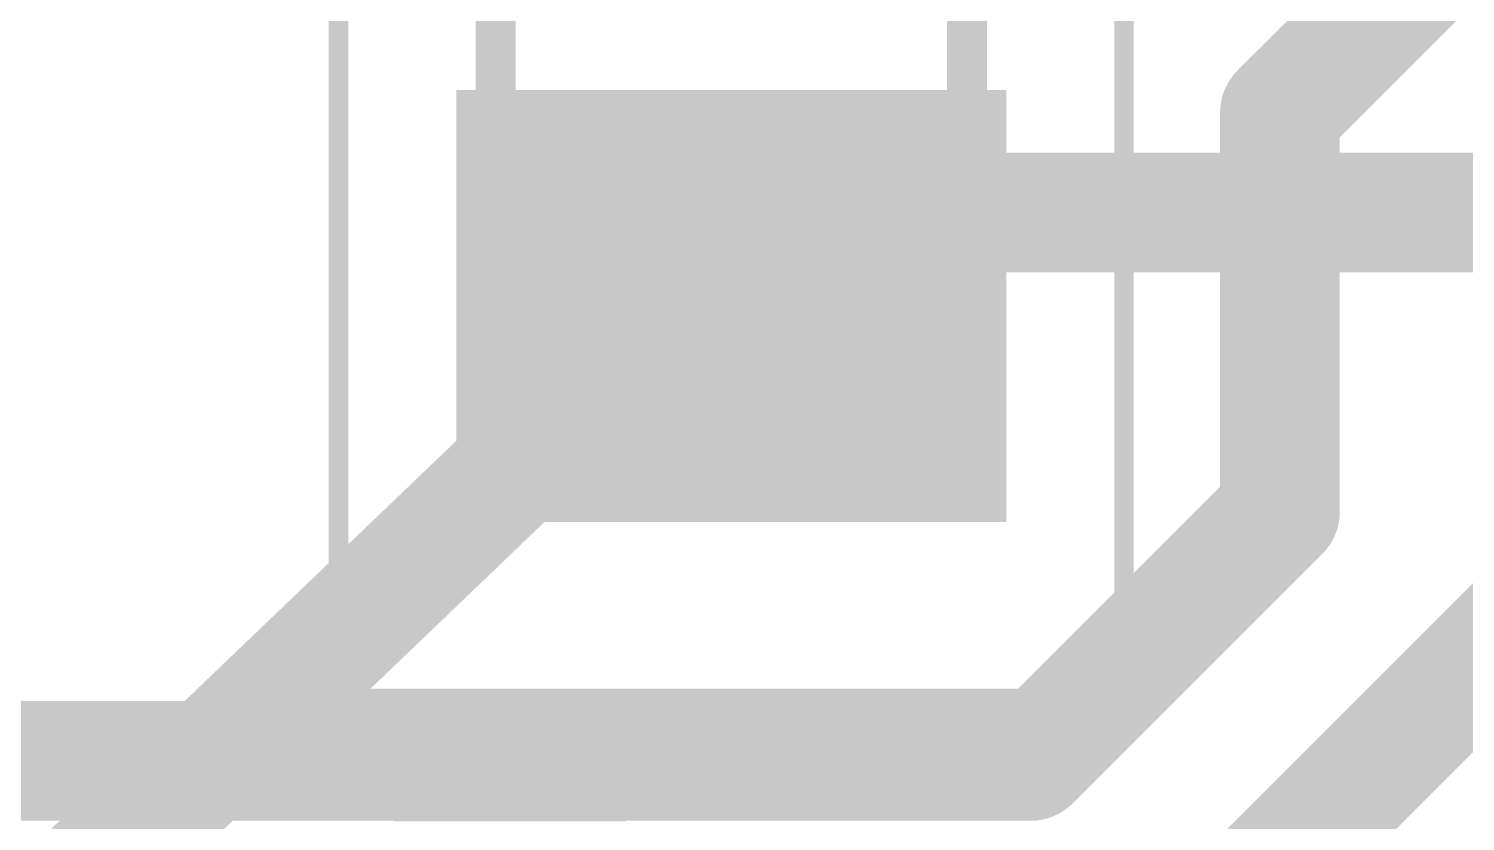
# Model space of a CAD drawing. Extents: x -0.4 to 69.7, y 0.1 to 20.6.
# Drawn here: x 21.452 to 25.11, y 5.815 to 7.834 of the extents above; entities that cross this region are included whole.
import ezdxf

# ---------------------------------------------------------------- set-up
doc = ezdxf.new("R2010")
doc.units = 0
for name, color, linetype in [('1', 12, 'CONTINUOUS'), ('16', 132, 'CONTINUOUS'), ('21', 253, 'CONTINUOUS'), ('39', 12, 'CONTINUOUS'), ('51', 253, 'CONTINUOUS')]:
    doc.layers.add(name, color=color, linetype=linetype)

# ---------------------------------------------------------------- blocks, each defined once
blk = doc.blocks.new('RECT')
blk.add_solid([(-0.5, -0.5), (0.5, -0.5), (-0.5, 0.5), (0.5, 0.5)])

msp = doc.modelspace()

# ---------------------------------------------------------------- linework, layer by layer
at = {"layer": '1', "const_width": 0.3048}
for points in [[(24.638, 7.62), (26.797, 9.779)], [(24.638, 6.604), (24.638, 7.62)], [(24.257, 5.334), (25.654, 6.731)], [(24.003, 5.969), (24.638, 6.604)], [(15.367, 5.969), (24.003, 5.969)]]:
    msp.add_lwpolyline(points, dxfattribs=at)
at = {"layer": '1', "const_width": 0.1524}
for points in [[(24.7142, 7.62, 1), (24.5618, 7.62)], [(24.5841, 7.6739, 1), (24.6919, 7.5661)], [(24.6919, 6.5501, 1), (24.5841, 6.6579)], [(24.5618, 6.604, 1), (24.7142, 6.604)], [(24.003, 5.8928, 1), (24.003, 6.0452)], [(23.9491, 6.0229, 1), (24.0569, 5.9151)]]:
    msp.add_lwpolyline(points, format="xyb", dxfattribs=at)
at = {"layer": '16', "const_width": 0.3048}
for points in [[(23.368, 7.366), (20.32, 4.445)], [(25.654, 7.366), (23.368, 7.366)]]:
    msp.add_lwpolyline(points, dxfattribs=at)
at = {"layer": '16', "const_width": 0.1524}
for points in [[(23.368, 7.4422, 1), (23.368, 7.2898)], [(23.4207, 7.311, 1), (23.3153, 7.421)]]:
    msp.add_lwpolyline(points, format="xyb", dxfattribs=at)
at = {"layer": '39', "const_width": 0.05}
for points in [[(22.241, 6.128), (22.241, 10.128)], [(24.241, 10.128), (24.241, 6.128)], [(24.241, 6.128), (22.241, 6.128)]]:
    msp.add_lwpolyline(points, dxfattribs=at)
at = {"layer": '39', "const_width": 0.025}
for points in [[(22.241, 6.1405, 1), (22.241, 6.1155)], [(24.241, 6.1155, 1), (24.241, 6.1405)], [(22.2285, 6.128, 1), (22.2535, 6.128)], [(24.2285, 6.128, 1), (24.2535, 6.128)]]:
    msp.add_lwpolyline(points, format="xyb", dxfattribs=at)
at = {"layer": '51', "const_width": 0.1016}
for points in [[(22.641, 7.203), (22.641, 9.053)], [(23.841, 9.053), (23.841, 7.203)]]:
    msp.add_lwpolyline(points, dxfattribs=at)
at = {"layer": '51', "const_width": 0.0508}
for points in [[(22.6156, 7.203, 1), (22.6664, 7.203)], [(23.8156, 7.203, 1), (23.8664, 7.203)]]:
    msp.add_lwpolyline(points, format="xyb", dxfattribs=at)

# ---------------------------------------------------------------- block references
at = {"layer": '1', "xscale": 1.1, "yscale": 1.4, "rotation": 270}
msp.add_blockref('RECT', (23.241, 7.128), dxfattribs=at)
at = {"layer": '21', "rotation": 180}
for p, xscale, yscale in [((22.634, 5.9615), 0.2566, 0.0024), ((22.6315, 5.964), 0.2462, 0.0026), ((22.6302, 5.9666), 0.2336, 0.0024), ((22.6289, 5.9691), 0.221, 0.0024), ((22.6302, 5.9716), 0.2082, 0.0026), ((22.6277, 5.9742), 0.193, 0.0024), ((22.6264, 5.9767), 0.1802, 0.0026), ((22.6251, 5.9793), 0.1626, 0.0024), ((22.6238, 5.9818), 0.1448, 0.0024), ((22.6239, 5.9843), 0.1244, 0.0026), ((22.6239, 5.9869), 0.099, 0.0024), ((22.6213, 5.9894), 0.0634, 0.0026), ((22.6467, 5.9259), 0.3784, 0.0026), ((22.6454, 5.9285), 0.3708, 0.0024), ((22.6442, 5.931), 0.3632, 0.0024), ((22.6429, 5.9335), 0.3556, 0.0026), ((22.6429, 5.9361), 0.3504, 0.0024), ((22.6429, 5.9386), 0.3404, 0.0026), ((22.6416, 5.9412), 0.3328, 0.0024), ((22.6391, 5.9437), 0.3226, 0.0024), ((22.6378, 5.9462), 0.315, 0.0026), ((22.6378, 5.9488), 0.3048, 0.0024), ((22.6365, 5.9513), 0.2972, 0.0026), ((22.6365, 5.9539), 0.287, 0.0024), ((22.634, 5.9564), 0.2768, 0.0024), ((22.634, 5.9589), 0.2666, 0.0026), ((22.6581, 5.8904), 0.4674, 0.0024), ((22.6594, 5.8878), 0.4698, 0.0026), ((22.6569, 5.8929), 0.4596, 0.0024), ((22.6569, 5.8954), 0.4546, 0.0026), ((22.6556, 5.898), 0.447, 0.0024), ((22.6556, 5.9005), 0.442, 0.0026), ((22.653, 5.9056), 0.4318, 0.0024), ((22.6556, 5.9031), 0.4368, 0.0024), ((22.6531, 5.9081), 0.4266, 0.0026), ((22.6518, 5.9107), 0.419, 0.0024), ((22.6505, 5.9132), 0.4114, 0.0026), ((22.6505, 5.9158), 0.4064, 0.0024), ((22.6492, 5.9183), 0.3988, 0.0024), ((22.648, 5.9208), 0.391, 0.0026), ((22.648, 5.9234), 0.386, 0.0024), ((22.6683, 5.8523), 0.5384, 0.0024), ((22.6683, 5.8548), 0.5334, 0.0024), ((22.667, 5.8573), 0.5258, 0.0026), ((22.6658, 5.8599), 0.5232, 0.0024), ((22.6645, 5.865), 0.5156, 0.0024), ((22.6658, 5.8624), 0.518, 0.0026), ((22.6645, 5.8675), 0.5104, 0.0024), ((22.6632, 5.8726), 0.503, 0.0024), ((22.6645, 5.87), 0.5054, 0.0026), ((22.662, 5.8751), 0.4952, 0.0026), ((22.6619, 5.8777), 0.4902, 0.0024), ((22.6607, 5.8827), 0.4826, 0.0026), ((22.662, 5.8802), 0.485, 0.0024), ((22.6594, 5.8853), 0.475, 0.0024), ((22.6759, 5.8192), 0.5892, 0.0026), ((22.6772, 5.8167), 0.5918, 0.0024), ((22.6759, 5.8218), 0.5842, 0.0024), ((22.6747, 5.8243), 0.5816, 0.0026), ((22.6746, 5.8269), 0.5766, 0.0024), ((22.6734, 5.8294), 0.574, 0.0024), ((22.6721, 5.8345), 0.5664, 0.0024), ((22.6734, 5.8319), 0.5688, 0.0026), ((22.6708, 5.8396), 0.5588, 0.0024), ((22.6721, 5.837), 0.5614, 0.0026), ((22.6709, 5.8421), 0.5536, 0.0024), ((22.6708, 5.8446), 0.5486, 0.0026), ((22.6696, 5.8472), 0.546, 0.0024), ((22.6696, 5.8497), 0.541, 0.0026)]:
    msp.add_blockref('RECT', p, dxfattribs=dict(at, xscale=xscale, yscale=yscale))
at = {"layer": '51', "xscale": 0.5, "yscale": 1.3, "rotation": 270}
msp.add_blockref('RECT', (23.241, 7.378), dxfattribs=at)

doc.saveas('drawing.dxf')
